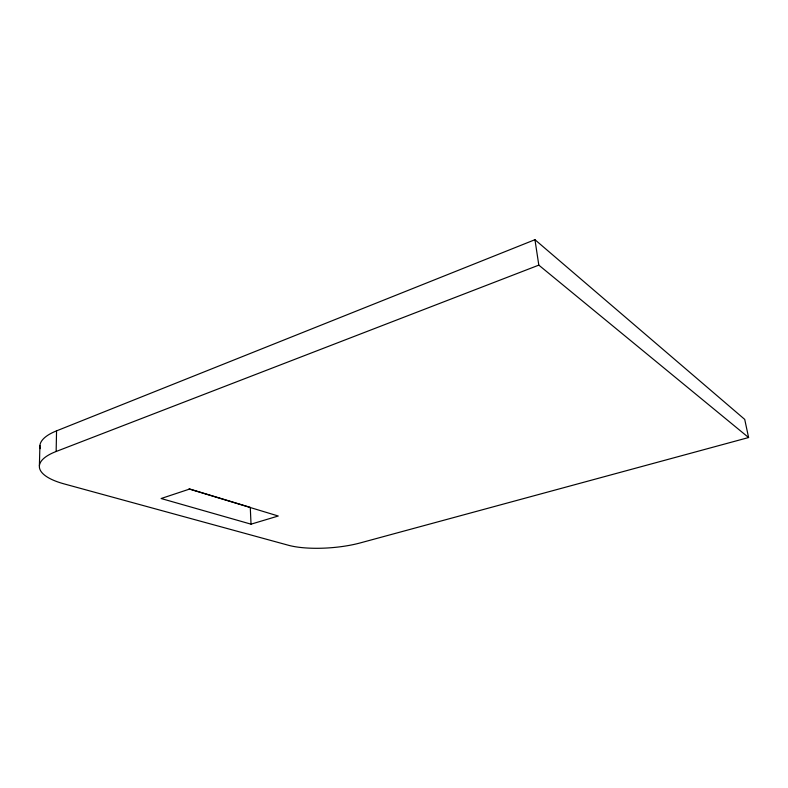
<?xml version="1.0" encoding="UTF-8"?>
<svg xmlns="http://www.w3.org/2000/svg" width="788" height="788" viewBox="0 0 788 788"><rect width="100%" height="100%" fill="white"/><g stroke="black" fill="none" stroke-linecap="round" stroke-linejoin="round"><path stroke-width="1.18" d="M56.145 451.494L56.559 430.859L534.953 239.7L744.719 419.393L748.6 437.537L360.274 542.912A53.023 14.775 -4.3 0 1 288.408 545.257L64.055 483.881A68.92 22.813 -0.2 0 1 56.145 451.494L538.815 265.132L748.6 437.537M39.4 465.649L39.912 445.506M251.027 524.168L278.253 516.012L189.475 489.102L161.126 498.518L251.027 524.168L250.279 507.364L189.09 488.806M534.953 239.7L538.815 265.132M40.188 448.658A68.457 23.729 0.1 0 1 56.559 430.859"/></g></svg>
